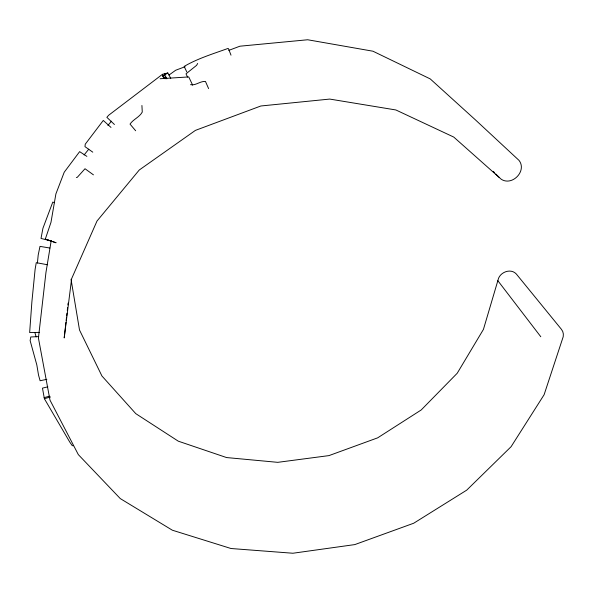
<?xml version="1.0" encoding="UTF-8"?>
<svg xmlns="http://www.w3.org/2000/svg" width="593" height="593" viewBox="0 0 593 593"><rect width="100%" height="100%" fill="white"/><g stroke="black" fill="none" stroke-linecap="round" stroke-linejoin="round"><path stroke-width="0.89" d="M37.411 263.07L38.189 255.094L39.983 246.377L49.834 248.03M65.949 322.37L64.2 337.958L71.627 278.688L96.993 221.048L139.244 170.013L195.423 130.378L260.868 105.984L329.73 99.075L395.872 109.964L453.741 137.065L501.3 179.294C512.263 186.387 527.207 170.866 519.023 160.392L475.297 119.756L430.221 78.899L372.938 51.206L307.693 39.761L239.935 46.195L228.802 50.361M66.149 320.531L66.46 317.781M66.668 315.95L66.972 313.2M67.283 310.443L67.587 307.693M67.898 304.943L68.106 303.112M51.25 240.447L45.965 272.38L38.426 338.025L49.99 400.127L78.328 454.616L120.283 498.587L172.355 530.209L231.025 548.518L292.898 553.239L354.792 544.596L413.699 523.234L466.728 490.137L511.099 446.685L544.107 394.723L563.217 336.683L563.35 333.955L562.713 331.413L561.349 329.226L516.251 273.922C511.047 268.347 501.315 271.631 498.58 278.176L483.428 329.411L457.218 373.242L421.208 409.963L377.652 437.849L328.982 455.602L277.739 462.34L226.578 457.559L178.3 441.185L135.782 413.647L101.937 375.992L79.514 330.019L71.034 279.251M56.001 242.745L45.305 239.127L50.976 222.345L55.898 193.904L64.222 172.215L79.632 151.638L86.86 156.367M197.662 63.458L196.602 65.334L186.002 73.836L187.544 77.053M84.102 154.951L88.75 149.199M107.911 125.486L111.395 121.172M170.732 78.276L167.789 72.939L162.675 76.097L164.009 78.358M164.55 78.232L166.04 77.164M169.012 75.029L175.698 70.233L185.12 66.705M167.789 72.939L162.438 74.333L108.645 115.264L106.859 117.332L114.442 124.508M47.825 386.821L42.474 388.141L44.386 398.711L50.546 396.969M44.119 397.651L49.412 396.183M46.847 379.327L40.102 380.743L38.508 374.998L36.825 364.954L30.132 340.619L30.762 336.98L38.701 336.594M76.349 177.448L77.268 177.337L85.007 168.738L93.449 174.853M39.472 332.384L29.65 332.584L31.881 301.904L35.113 269.311L36.262 262.669L47.588 264.774M160.132 78.728L188.752 76.934L192.621 85.095M73.243 445.766L72.213 445.617L69.715 442L44.386 398.711M190.501 84.68C195.69 85.837 200.256 80.937 205.452 81.426L208.603 88.587M51.139 240.899L41.006 238.453L42.926 228.305L52.792 202.072L54.526 202.702M45.305 239.127L55.905 242.707M92.782 152.164L84.969 146.641L85.251 144.188L103.286 120.438L110.995 127.428M493.25 171.362L494.547 172.682M495.837 174.008L499.069 177.314M135.664 130.756L130.037 124.122C133.225 119.267 139.488 117.251 142.268 112.062L141.92 105.48M497.838 280.682L540.794 336.742M165.084 78.825L162.438 74.333L162.675 76.097M164.691 75.074L166.863 78.862M164.921 73.376L165.781 74.888M186.788 71.916L184.149 66.423C197.506 58.551 213.213 53.785 227.86 48.485L228.468 48.67L231.003 55.164M34.868 332.532L36.151 336.891"/></g></svg>
